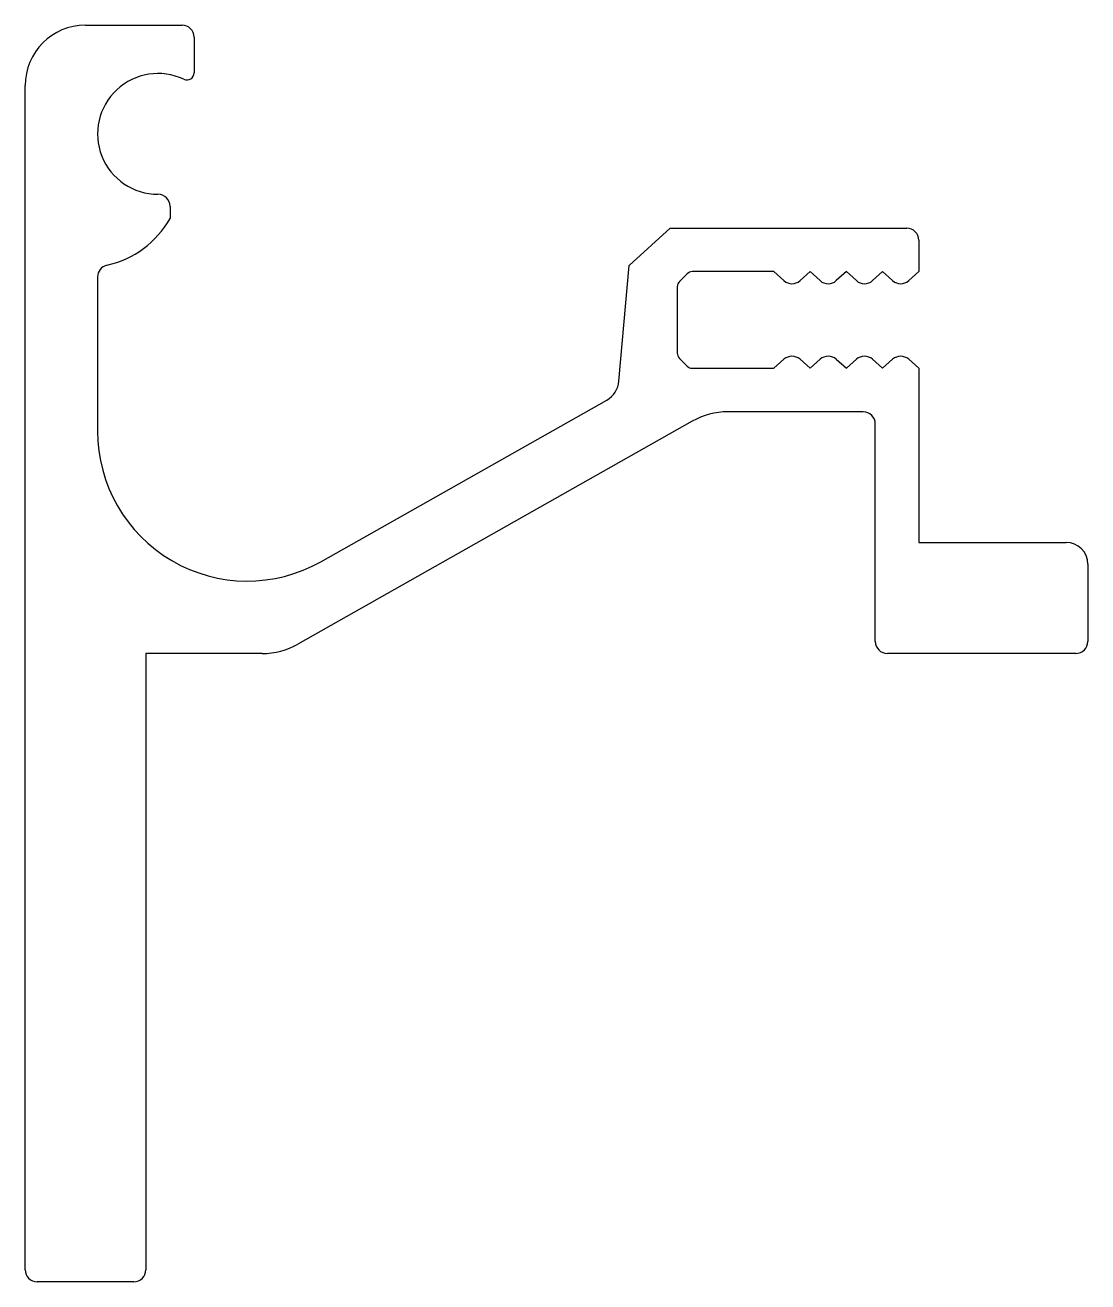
# Model space of a CAD drawing. Extents: x 455.4 to 499.4, y -1.4 to 50.6.
import ezdxf

# ---------------------------------------------------------------- set-up
doc = ezdxf.new("R2010")
doc.units = 0
doc.layers.get('0').update_dxf_attribs({"linetype": 'CONTINUOUS'})

msp = doc.modelspace()

# ---------------------------------------------------------------- linework, layer by layer
at = {"linetype": 'BYBLOCK'}
for p, q in [((457.888, 50.602), (461.888, 50.602)), ((462.388, 50.102), (462.388, 48.632)), ((455.388, -0.898), (455.388, 48.102)), ((461.388, 43.102), (461.388, 42.602)), ((480.395, 40.651), (482.088, 42.202)), ((482.088, 42.202), (491.888, 42.202)), ((492.388, 41.702), (492.388, 40.402)), ((479.973, 35.869), (480.395, 40.651)), ((458.388, 40.181), (458.388, 33.799)), ((482.8, 40.314), (482.476, 39.99)), ((486.388, 40.402), (483.013, 40.402)), ((486.805, 40.03), (486.388, 40.402)), ((487.888, 40.402), (487.472, 40.03)), ((488.305, 40.03), (487.888, 40.402)), ((489.388, 40.402), (488.972, 40.03)), ((489.805, 40.03), (489.388, 40.402)), ((490.888, 40.402), (490.472, 40.03)), ((491.305, 40.03), (490.888, 40.402)), ((492.388, 40.402), (491.972, 40.03)), ((482.388, 39.778), (482.388, 37.027)), ((482.476, 36.814), (482.8, 36.49)), ((483.013, 36.402), (486.388, 36.402)), ((486.388, 36.402), (486.805, 36.775)), ((487.472, 36.775), (487.888, 36.402)), ((487.888, 36.402), (488.305, 36.775)), ((488.972, 36.775), (489.388, 36.402)), ((489.388, 36.402), (489.805, 36.775)), ((490.472, 36.775), (490.888, 36.402)), ((490.888, 36.402), (491.305, 36.775)), ((491.972, 36.775), (492.388, 36.402)), ((492.388, 36.402), (492.388, 29.202)), ((467.638, 28.401), (479.469, 35.086)), ((490.088, 34.602), (484.484, 34.602)), ((483.008, 34.214), (466.685, 24.99)), ((490.588, 25.102), (490.588, 34.102)), ((492.388, 29.202), (498.488, 29.202)), ((499.388, 28.302), (499.388, 25.102)), ((465.209, 24.602), (460.388, 24.602)), ((460.388, 24.602), (460.388, -0.898)), ((498.888, 24.602), (491.088, 24.602)), ((459.888, -1.398), (455.888, -1.398))]:
    msp.add_line(p, q, dxfattribs=at)
for centre, radius, start, end in [((457.888, 48.102), 2.5, 90, 180), ((461.888, 50.102), 0.5, 0, 90), ((460.888, 46.102), 2.5, 64.6231, 270), ((462.088, 48.632), 0.3, 244.6231, 0), ((460.888, 43.102), 0.5, 0, 90), ((457.908, 44.573), 4, 282.5874, 330.4783), ((491.888, 41.702), 0.5, 360, 90), ((458.888, 40.181), 0.5, 102.5874, 180), ((483.013, 40.102), 0.3, 90, 135), ((482.688, 39.778), 0.3, 135, 180), ((487.138, 40.402), 0.5, 228.1897, 311.8103), ((488.638, 40.402), 0.5, 228.1897, 311.8103), ((490.138, 40.402), 0.5, 228.1897, 311.8103), ((491.638, 40.402), 0.5, 228.1897, 311.8103), ((482.688, 37.027), 0.3, 180, 225), ((483.013, 36.702), 0.3, 225, 270), ((487.138, 36.402), 0.5, 48.1897, 131.8103), ((488.638, 36.402), 0.5, 48.1897, 131.8103), ((490.138, 36.402), 0.5, 48.1897, 131.8103), ((491.638, 36.402), 0.5, 48.1897, 131.8103), ((478.977, 35.957), 1, 299.4693, 354.9647), ((484.484, 31.602), 3, 90, 119.4693), ((490.088, 34.102), 0.5, 0, 90), ((464.588, 33.799), 6.2, 180, 299.4693), ((498.488, 28.302), 0.9, 0, 90), ((465.209, 27.602), 3, 270, 299.4693), ((491.088, 25.102), 0.5, 180, 270), ((498.888, 25.102), 0.5, 270, 360), ((455.888, -0.898), 0.5, 180, 270), ((459.888, -0.898), 0.5, 270, 360)]:
    msp.add_arc(centre, radius, start, end, dxfattribs=at)

doc.saveas('drawing.dxf')
